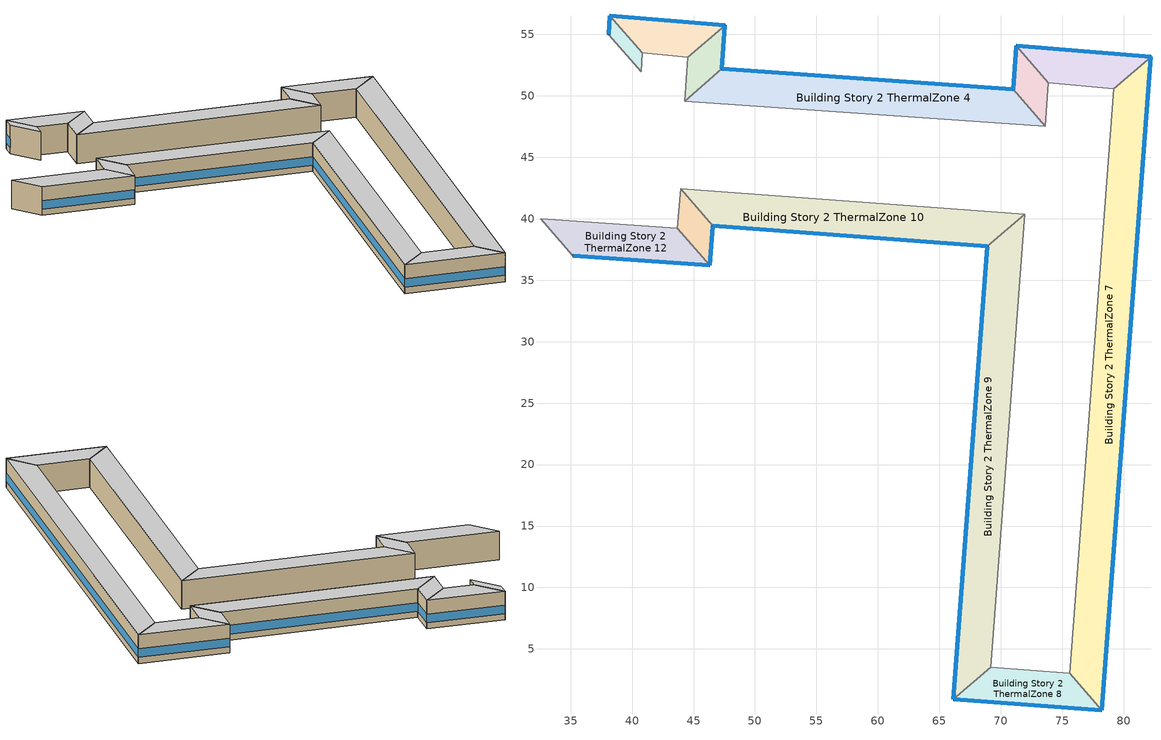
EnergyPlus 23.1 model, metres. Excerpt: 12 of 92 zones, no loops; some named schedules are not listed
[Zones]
Building Story 2 ThermalZone 1
 floor adiabatic (Typical Interior Floor): 38.1,54.97 38.18,56.53 40.81,53.51 40.75,51.97 z3.6
 wall outside (Typical Insulated Steel Framed Exterior Wall R-12.99): 38.18,56.53 38.1,54.97 z3.6:7.2
 wall adiabatic (Typical Interior Wall): 38.1,54.97 40.75,51.97 40.81,53.51 38.18,56.53 z3.6:7.2
 window (U 0.55 SHGC 0.25): 38.18,56.5 38.1,55 z4.36:5.48
 ceiling adiabatic (Typical Interior Ceiling): 40.75,51.97 40.81,53.51 38.18,56.53 38.1,54.97 z7.2
Building Story 2 ThermalZone 10
 floor adiabatic (Typical Interior Floor): 68.92,37.76 46.56,39.43 43.95,42.46 71.95,40.37 z3.6
 wall outside (Typical Insulated Steel Framed Exterior Wall R-12.99): 46.56,39.43 68.92,37.76 z3.6:7.2
 wall adiabatic (Typical Interior Wall): 68.92,37.76 71.95,40.37 43.95,42.46 46.56,39.43 z3.6:7.2
 window (U 0.55 SHGC 0.25): 46.58,39.42 68.89,37.76 z4.36:5.44
 ceiling adiabatic (Typical Interior Ceiling): 71.95,40.37 43.95,42.46 46.56,39.43 68.92,37.76 z7.2
Building Story 2 ThermalZone 11
 floor adiabatic (Typical Interior Floor): 46.56,39.43 46.31,36.21 43.69,39.23 43.95,42.46 z3.6
 wall outside (Typical Insulated Steel Framed Exterior Wall R-12.99): 46.31,36.21 46.56,39.43 z3.6:7.2
 wall adiabatic (Typical Interior Wall): 46.56,39.43 43.95,42.46 43.69,39.23 46.31,36.21 z3.6:7.2
 window (U 0.55 SHGC 0.25): 46.31,36.23 46.56,39.4 z4.36:5.46
 ceiling adiabatic (Typical Interior Ceiling): 43.95,42.46 43.69,39.23 46.31,36.21 46.56,39.43 z7.2
Building Story 2 ThermalZone 12
 floor adiabatic (Typical Interior Floor): 46.31,36.21 35.17,36.98 32.55,40 43.69,39.23 z3.6
 wall outside (Typical Insulated Steel Framed Exterior Wall R-12.99): 35.17,36.98 46.31,36.21 z3.6:7.2
 wall adiabatic (Typical Interior Wall): 46.31,36.21 43.69,39.23 32.55,40 35.17,36.98 z3.6:7.2
 window (U 0.55 SHGC 0.25): 35.2,36.98 46.28,36.21 z4.36:5.45
 ceiling adiabatic (Typical Interior Ceiling): 43.69,39.23 32.55,40 35.17,36.98 46.31,36.21 z7.2
Building Story 2 ThermalZone 2
 floor adiabatic (Typical Interior Floor): 38.18,56.53 47.56,55.75 44.53,53.15 40.81,53.51 z3.6
 wall outside (Typical Insulated Steel Framed Exterior Wall R-12.99): 47.56,55.75 38.18,56.53 z3.6:7.2
 wall adiabatic (Typical Interior Wall): 38.18,56.53 40.81,53.51 44.53,53.15 47.56,55.75 z3.6:7.2
 window (U 0.55 SHGC 0.25): 47.54,55.75 38.21,56.53 z4.36:5.45
 ceiling adiabatic (Typical Interior Ceiling): 40.81,53.51 44.53,53.15 47.56,55.75 38.18,56.53 z7.2
Building Story 2 ThermalZone 3
 floor adiabatic (Typical Interior Floor): 47.56,55.75 47.31,52.2 44.29,49.58 44.53,53.15 z3.6
 wall outside (Typical Insulated Steel Framed Exterior Wall R-12.99): 47.31,52.2 47.56,55.75 z3.6:7.2
 wall adiabatic (Typical Interior Wall): 47.56,55.75 44.53,53.15 44.29,49.58 47.31,52.2 z3.6:7.2
 window (U 0.55 SHGC 0.25): 47.31,52.22 47.56,55.73 z4.36:5.46
 ceiling adiabatic (Typical Interior Ceiling): 44.53,53.15 44.29,49.58 47.31,52.2 47.56,55.75 z7.2
Building Story 2 ThermalZone 4
 floor adiabatic (Typical Interior Floor): 47.31,52.2 71.01,50.53 73.63,47.51 44.29,49.58 z3.6
 wall outside (Typical Insulated Steel Framed Exterior Wall R-12.99): 71.01,50.53 47.31,52.2 z3.6:7.2
 wall adiabatic (Typical Interior Wall): 47.31,52.2 44.29,49.58 73.63,47.51 71.01,50.53 z3.6:7.2
 window (U 0.55 SHGC 0.25): 70.98,50.53 47.34,52.2 z4.36:5.44
 ceiling adiabatic (Typical Interior Ceiling): 44.29,49.58 73.63,47.51 71.01,50.53 47.31,52.2 z7.2
Building Story 2 ThermalZone 5
 floor adiabatic (Typical Interior Floor): 71.01,50.53 71.26,54.09 73.87,51.05 73.63,47.51 z3.6
 wall outside (Typical Insulated Steel Framed Exterior Wall R-12.99): 71.26,54.09 71.01,50.53 z3.6:7.2
 wall adiabatic (Typical Interior Wall): 71.01,50.53 73.63,47.51 73.87,51.05 71.26,54.09 z3.6:7.2
 window (U 0.55 SHGC 0.25): 71.26,54.06 71.01,50.56 z4.36:5.46
 ceiling adiabatic (Typical Interior Ceiling): 73.63,47.51 73.87,51.05 71.26,54.09 71.01,50.53 z7.2
Building Story 2 ThermalZone 6
 floor adiabatic (Typical Interior Floor): 71.26,54.09 82.23,53.2 79.19,50.6 73.87,51.05 z3.6
 wall outside (Typical Insulated Steel Framed Exterior Wall R-12.99): 82.23,53.2 71.26,54.09 z3.6:7.2
 wall adiabatic (Typical Interior Wall): 71.26,54.09 73.87,51.05 79.19,50.6 82.23,53.2 z3.6:7.2
 window (U 0.55 SHGC 0.25): 82.2,53.2 71.29,54.08 z4.36:5.45
 ceiling adiabatic (Typical Interior Ceiling): 73.87,51.05 79.19,50.6 82.23,53.2 71.26,54.09 z7.2
Building Story 2 ThermalZone 7
 floor adiabatic (Typical Interior Floor): 82.23,53.2 78.21,0 75.6,3.03 79.19,50.6 z3.6
 wall outside (Typical Insulated Steel Framed Exterior Wall R-12.99): 78.21,0 82.23,53.2 z3.6:7.2
 wall adiabatic (Typical Interior Wall): 82.23,53.2 79.19,50.6 75.6,3.03 78.21,0 z3.6:7.2
 window (U 0.55 SHGC 0.25): 78.21,0.03 82.23,53.17 z4.36:5.44
 ceiling adiabatic (Typical Interior Ceiling): 79.19,50.6 75.6,3.03 78.21,0 82.23,53.2 z7.2
Building Story 2 ThermalZone 8
 floor adiabatic (Typical Interior Floor): 78.21,0 66.15,0.89 69.18,3.5 75.6,3.03 z3.6
 wall outside (Typical Insulated Steel Framed Exterior Wall R-12.99): 66.15,0.89 78.21,0 z3.6:7.2
 wall adiabatic (Typical Interior Wall): 78.21,0 75.6,3.03 69.18,3.5 66.15,0.89 z3.6:7.2
 window (U 0.55 SHGC 0.25): 66.18,0.89 78.19,0 z4.36:5.45
 ceiling adiabatic (Typical Interior Ceiling): 75.6,3.03 69.18,3.5 66.15,0.89 78.21,0 z7.2
Building Story 2 ThermalZone 9
 floor adiabatic (Typical Interior Floor): 66.15,0.89 68.92,37.76 71.95,40.37 69.18,3.5 z3.6
 wall outside (Typical Insulated Steel Framed Exterior Wall R-12.99): 68.92,37.76 66.15,0.89 z3.6:7.2
 wall adiabatic (Typical Interior Wall): 66.15,0.89 69.18,3.5 71.95,40.37 68.92,37.76 z3.6:7.2
 window (U 0.55 SHGC 0.25): 68.91,37.74 66.15,0.91 z4.36:5.44
 ceiling adiabatic (Typical Interior Ceiling): 69.18,3.5 71.95,40.37 68.92,37.76 66.15,0.89 z7.2
[Building]
bld_15: Terrain=City
[Site:Location]
Jack Northrop Fld H_CA_USA: Latitude {deg}=41.3115; Longitude {deg}=-105.582; Time Zone {hr}=-8; Elevation {m}=21
[Site:GroundTemperature:FCfactorMethod]
18.8, 14.3, 13.6, 13.2, 13.3, 12.6, 15.3, 15.6, 17.7, 19.4, 19.7, 18.5
[Site:WaterMainsTemperature]
Calculation Method=Correlation; Annual Average Outdoor Air Temperature {C}=8.96667; Maximum Difference In Monthly Average Outdoor Air Temperatures {deltaC}=26.2
[SizingPeriod:DesignDay] Day of Month=21; Dry-Bulb Temperature Range Modifier Type=DefaultMultipliers; Humidity Condition Type=Wetbulb; Barometric Pressure {Pa}=98769; Rain Indicator=No; Snow Indicator=No; Daylight Saving Time Indicator=No; Begin Environment Reset Mode=FullResetAtBeginEnvironment
Name | Month | Day Type | Maximum Dry-Bulb Temperature {C} | Daily Dry-Bulb Temperature Range {deltaC} | Wetbulb or DewPoint at Maximum Dry-Bulb {C} | Wind Speed {m/s} | Wind Direction {deg} | Solar Model Indicator | ASHRAE Clear Sky Optical Depth for Beam Irradiance (taub) | ASHRAE Clear Sky Optical Depth for Diffuse Irradiance (taud) | Sky Clearness
Buffalo Niagara Intl Ap Ann Clg .4% Condns DB=>MWB 1 | 7 | SummerDesignDay | 30.3 | 9.3 | 21.8 | 5.7 | 240 | ASHRAETau | 0.462 | 2.001
Buffalo Niagara Intl Ap Ann Clg .4% Condns WB=>MDB 1 | 7 | SummerDesignDay | 27.8 | 9.3 | 23.8 | 5.7 | 240 | ASHRAETau | 0.462 | 2.001
Buffalo Niagara Intl Ap Ann Htg 99.6% Condns DB 1 | 1 | WinterDesignDay | -16.3 | 0 | -16.3 | 5.1 | 270 | ASHRAEClearSky |  |  | 0
[Material] Thermal Absorptance=0.9; Solar Absorptance=0.7
Name | Roughness | Thickness {m} | Conductivity {W/m-K} | Density {kg/m3} | Specific Heat {J/kg-K} | Visible Absorptance
100mm Normalweight concrete floor | MediumRough | 0.1016 | 2.31045 | 2322 | 832.557 | 0.7
25mm Stucco | Smooth | 0.0254 | 0.72 | 1856 | 840 | 0.7
5/8 in. Gypsum Board | MediumSmooth | 0.0159 | 0.16 | 800 | 1090 | 0.7
G01 13mm gypsum board | Smooth | 0.0127 | 0.160031 | 800.001 | 1090.73 | 0.5
Std Wood 6inch 1; Std Wood 6inch 2 | MediumSmooth | 0.15 | 0.12 | 540 | 1210 | 0.7
[Material:NoMass] Roughness=Smooth; Thermal Absorptance=0.9; Solar Absorptance=0.7
Name | Thermal Resistance {m2-K/W} | Visible Absorptance
CP02 CARPET PAD | 0.21648 | 0.8
Typical Insulation R-10.81 | 1.90342 | 0.7
[WindowMaterial:Gas]
Gap_1_W_0_0032: Gas Type=Air; Thickness {m}=0.0032
[WindowMaterial:Glazing] Optical Data Type=SpectralAverage; Infrared Transmittance at Normal Incidence=0; Back Side Infrared Hemispherical Emissivity=0.84; Conductivity {W/m-K}=1; Dirt Correction Factor for Solar and Visible Transmittance=1; Solar Diffusing=No
Name | Thickness {m} | Solar Transmittance at Normal Incidence | Front Side Solar Reflectance at Normal Incidence | Back Side Solar Reflectance at Normal Incidence | Visible Transmittance at Normal Incidence | Front Side Visible Reflectance at Normal Incidence | Back Side Visible Reflectance at Normal Incidence | Front Side Infrared Hemispherical Emissivity
Glass_2022F_LayerAvg | 0.0039 | 0.355897 | 0.394095 | 0.265645 | 0.677694 | 0.042734 | 0.05547 | 0.046
Glass_2175_LayerAvg | 0.0086 | 0.167758 | 0.217606 | 0.437978 | 0.416044 | 0.078729 | 0.10654 | 0.84
[Construction]
InteriorFurnishings 1: Std Wood 6inch 1
InteriorFurnishings 2: Std Wood 6inch 2
Typical Insulated Steel Framed Exterior Wall R-12.99: 25mm Stucco, 5/8 in. Gypsum Board, Typical Insulation R-10.81, 5/8 in. Gypsum Board
Typical Interior Ceiling: CP02 CARPET PAD, 100mm Normalweight concrete floor
Typical Interior Floor: 100mm Normalweight concrete floor, CP02 CARPET PAD
Typical Interior Wall: G01 13mm gypsum board, G01 13mm gypsum board
U 0.55 SHGC 0.25: Glass_2175_LayerAvg, Gap_1_W_0_0032, Glass_2022F_LayerAvg
[Zone] Multiplier=1; Part of Total Floor Area=Yes
Building Story 2 ThermalZone 1; Building Story 2 ThermalZone 10; Building Story 2 ThermalZone 11; Building Story 2 ThermalZone 12; Building Story 2 ThermalZone 2; Building Story 2 ThermalZone 3; Building Story 2 ThermalZone 4; Building Story 2 ThermalZone 5; Building Story 2 ThermalZone 6; Building Story 2 ThermalZone 7; Building Story 2 ThermalZone 8; Building Story 2 ThermalZone 9
[Space] Space Type=Story Mid Blended Space Type
Name | Zone
Building Story 2 Space 1 | Building Story 2 ThermalZone 1
Building Story 2 Space 10 | Building Story 2 ThermalZone 10
Building Story 2 Space 11 | Building Story 2 ThermalZone 11
Building Story 2 Space 12 | Building Story 2 ThermalZone 12
Building Story 2 Space 2 | Building Story 2 ThermalZone 2
Building Story 2 Space 3 | Building Story 2 ThermalZone 3
Building Story 2 Space 4 | Building Story 2 ThermalZone 4
Building Story 2 Space 5 | Building Story 2 ThermalZone 5
Building Story 2 Space 6 | Building Story 2 ThermalZone 6
Building Story 2 Space 7 | Building Story 2 ThermalZone 7
Building Story 2 Space 8 | Building Story 2 ThermalZone 8
Building Story 2 Space 9 | Building Story 2 ThermalZone 9
[SpaceList]
Story Mid Blended Space Type: Building Story 2 Space 6, Building Story 2 Space 14, Building Story 2 Space 5, Building Story 2 Space 7, Building Story 2 Space 17, Building Story 2 Space, Building Story 2 Space 3, Building Story 2 Space 22, Building Story 2 Space 1, Building Story 2 Space 15, Building Story 2 Space 2, Building Story 2 Space 18, Building Story 2 Space 4, Building Story 2 Space 21, Building Story 2 Space 19, Building Story 2 Space 16, Building Story 2 Space 12, Building Story 2 Space 13, Building Story 2 Space 11, Building Story 2 Space 20, Building Story 2 Space 8, Building Story 2 Space 10, Building Story 2 Space 9
[InternalMass]
Name | Construction | Zone or ZoneList | Space or SpaceList | Surface Area {m2}
Building Story 2 Space 6 SecondarySchool Classroom A  - Story Mid Mass; Building Story 2 Space 6 SecondarySchool Classroom C  - Story Mid Mass | InteriorFurnishings 1 | Building Story 2 ThermalZone 6 | Building Story 2 Space 6 | 9.84668
Building Story 2 Space 5 SecondarySchool Classroom A  - Story Mid Mass; Building Story 2 Space 5 SecondarySchool Classroom C  - Story Mid Mass | InteriorFurnishings 1 | Building Story 2 ThermalZone 5 | Building Story 2 Space 5 | 4.26852
Building Story 2 Space 7 SecondarySchool Classroom A  - Story Mid Mass; Building Story 2 Space 7 SecondarySchool Classroom C  - Story Mid Mass | InteriorFurnishings 1 | Building Story 2 ThermalZone 7 | Building Story 2 Space 7 | 61.0531
Building Story 2 Space 3 SecondarySchool Classroom A  - Story Mid Mass; Building Story 2 Space 3 SecondarySchool Classroom C  - Story Mid Mass | InteriorFurnishings 1 | Building Story 2 ThermalZone 3 | Building Story 2 Space 3 | 4.33123
Building Story 2 Space 1 SecondarySchool Classroom A  - Story Mid Mass; Building Story 2 Space 1 SecondarySchool Classroom C  - Story Mid Mass | InteriorFurnishings 1 | Building Story 2 ThermalZone 1 | Building Story 2 Space 1 | 1.83754
Building Story 2 Space 2 SecondarySchool Classroom A  - Story Mid Mass; Building Story 2 Space 2 SecondarySchool Classroom C  - Story Mid Mass | InteriorFurnishings 1 | Building Story 2 ThermalZone 2 | Building Story 2 Space 2 | 7.89117
Building Story 2 Space 4 SecondarySchool Classroom A  - Story Mid Mass; Building Story 2 Space 4 SecondarySchool Classroom C  - Story Mid Mass | InteriorFurnishings 1 | Building Story 2 ThermalZone 4 | Building Story 2 Space 4 | 32.0652
Building Story 2 Space 12 SecondarySchool Classroom A  - Story Mid Mass; Building Story 2 Space 12 SecondarySchool Classroom C  - Story Mid Mass | InteriorFurnishings 1 | Building Story 2 ThermalZone 12 | Building Story 2 Space 12 | 13.5104
Building Story 2 Space 11 SecondarySchool Classroom A  - Story Mid Mass; Building Story 2 Space 11 SecondarySchool Classroom C  - Story Mid Mass | InteriorFurnishings 1 | Building Story 2 ThermalZone 11 | Building Story 2 Space 11 | 3.9158
Building Story 2 Space 8 SecondarySchool Classroom A  - Story Mid Mass; Building Story 2 Space 8 SecondarySchool Classroom C  - Story Mid Mass | InteriorFurnishings 1 | Building Story 2 ThermalZone 8 | Building Story 2 Space 8 | 11.1743
Building Story 2 Space 10 SecondarySchool Classroom A  - Story Mid Mass; Building Story 2 Space 10 SecondarySchool Classroom C  - Story Mid Mass | InteriorFurnishings 1 | Building Story 2 ThermalZone 10 | Building Story 2 Space 10 | 30.474
Building Story 2 Space 9 SecondarySchool Classroom A  - Story Mid Mass; Building Story 2 Space 9 SecondarySchool Classroom C  - Story Mid Mass | InteriorFurnishings 1 | Building Story 2 ThermalZone 9 | Building Story 2 Space 9 | 44.5779
Building Story 2 Space 6 SecondarySchool Classroom A end_a - Story Mid Mass; Building Story 2 Space 6 SecondarySchool Classroom C end_a - Story Mid Mass | InteriorFurnishings 1 | Building Story 2 ThermalZone 6 | Building Story 2 Space 6 | 1.01871
Building Story 2 Space 5 SecondarySchool Classroom A end_a - Story Mid Mass; Building Story 2 Space 5 SecondarySchool Classroom C end_a - Story Mid Mass | InteriorFurnishings 1 | Building Story 2 ThermalZone 5 | Building Story 2 Space 5 | 0.44161
Building Story 2 Space 7 SecondarySchool Classroom A end_a - Story Mid Mass; Building Story 2 Space 7 SecondarySchool Classroom C end_a - Story Mid Mass | InteriorFurnishings 1 | Building Story 2 ThermalZone 7 | Building Story 2 Space 7 | 6.31638
Building Story 2 Space 3 SecondarySchool Classroom A end_a - Story Mid Mass; Building Story 2 Space 3 SecondarySchool Classroom C end_a - Story Mid Mass | InteriorFurnishings 1 | Building Story 2 ThermalZone 3 | Building Story 2 Space 3 | 0.448097
Building Story 2 Space 1 SecondarySchool Classroom A end_a - Story Mid Mass; Building Story 2 Space 1 SecondarySchool Classroom C end_a - Story Mid Mass | InteriorFurnishings 1 | Building Story 2 ThermalZone 1 | Building Story 2 Space 1 | 0.190107
Building Story 2 Space 2 SecondarySchool Classroom A end_a - Story Mid Mass; Building Story 2 Space 2 SecondarySchool Classroom C end_a - Story Mid Mass | InteriorFurnishings 1 | Building Story 2 ThermalZone 2 | Building Story 2 Space 2 | 0.816398
Building Story 2 Space 4 SecondarySchool Classroom A end_a - Story Mid Mass; Building Story 2 Space 4 SecondarySchool Classroom C end_a - Story Mid Mass | InteriorFurnishings 1 | Building Story 2 ThermalZone 4 | Building Story 2 Space 4 | 3.31738
Building Story 2 Space 12 SecondarySchool Classroom A end_a - Story Mid Mass; Building Story 2 Space 12 SecondarySchool Classroom C end_a - Story Mid Mass | InteriorFurnishings 1 | Building Story 2 ThermalZone 12 | Building Story 2 Space 12 | 1.39774
Building Story 2 Space 11 SecondarySchool Classroom A end_a - Story Mid Mass; Building Story 2 Space 11 SecondarySchool Classroom C end_a - Story Mid Mass | InteriorFurnishings 1 | Building Story 2 ThermalZone 11 | Building Story 2 Space 11 | 0.405118
Building Story 2 Space 8 SecondarySchool Classroom A end_a - Story Mid Mass; Building Story 2 Space 8 SecondarySchool Classroom C end_a - Story Mid Mass | InteriorFurnishings 1 | Building Story 2 ThermalZone 8 | Building Story 2 Space 8 | 1.15606
Building Story 2 Space 10 SecondarySchool Classroom A end_a - Story Mid Mass; Building Story 2 Space 10 SecondarySchool Classroom C end_a - Story Mid Mass | InteriorFurnishings 1 | Building Story 2 ThermalZone 10 | Building Story 2 Space 10 | 3.15275
Building Story 2 Space 9 SecondarySchool Classroom A end_a - Story Mid Mass; Building Story 2 Space 9 SecondarySchool Classroom C end_a - Story Mid Mass | InteriorFurnishings 1 | Building Story 2 ThermalZone 9 | Building Story 2 Space 9 | 4.61191
Building Story 2 Space 6 SecondarySchool Corridor B  - Story Mid Mass | InteriorFurnishings 1 | Building Story 2 ThermalZone 6 | Building Story 2 Space 6 | 13.8844
Building Story 2 Space 5 SecondarySchool Corridor B  - Story Mid Mass | InteriorFurnishings 1 | Building Story 2 ThermalZone 5 | Building Story 2 Space 5 | 6.01888
Building Story 2 Space 7 SecondarySchool Corridor B  - Story Mid Mass | InteriorFurnishings 1 | Building Story 2 ThermalZone 7 | Building Story 2 Space 7 | 86.0887
Building Story 2 Space 3 SecondarySchool Corridor B  - Story Mid Mass | InteriorFurnishings 1 | Building Story 2 ThermalZone 3 | Building Story 2 Space 3 | 6.10731
Building Story 2 Space 1 SecondarySchool Corridor B  - Story Mid Mass | InteriorFurnishings 1 | Building Story 2 ThermalZone 1 | Building Story 2 Space 1 | 2.59105
Building Story 2 Space 2 SecondarySchool Corridor B  - Story Mid Mass | InteriorFurnishings 1 | Building Story 2 ThermalZone 2 | Building Story 2 Space 2 | 11.127
Building Story 2 Space 4 SecondarySchool Corridor B  - Story Mid Mass | InteriorFurnishings 1 | Building Story 2 ThermalZone 4 | Building Story 2 Space 4 | 45.2139
Building Story 2 Space 12 SecondarySchool Corridor B  - Story Mid Mass | InteriorFurnishings 1 | Building Story 2 ThermalZone 12 | Building Story 2 Space 12 | 19.0505
Building Story 2 Space 11 SecondarySchool Corridor B  - Story Mid Mass | InteriorFurnishings 1 | Building Story 2 ThermalZone 11 | Building Story 2 Space 11 | 5.52153
Building Story 2 Space 8 SecondarySchool Corridor B  - Story Mid Mass | InteriorFurnishings 1 | Building Story 2 ThermalZone 8 | Building Story 2 Space 8 | 15.7564
Building Story 2 Space 10 SecondarySchool Corridor B  - Story Mid Mass | InteriorFurnishings 1 | Building Story 2 ThermalZone 10 | Building Story 2 Space 10 | 42.9702
Building Story 2 Space 9 SecondarySchool Corridor B  - Story Mid Mass | InteriorFurnishings 1 | Building Story 2 ThermalZone 9 | Building Story 2 Space 9 | 62.8576
Building Story 2 Space 6 SecondarySchool Corridor B end_a - Story Mid Mass | InteriorFurnishings 1 | Building Story 2 ThermalZone 6 | Building Story 2 Space 6 | 1.43645
Building Story 2 Space 5 SecondarySchool Corridor B end_a - Story Mid Mass | InteriorFurnishings 1 | Building Story 2 ThermalZone 5 | Building Story 2 Space 5 | 0.622697
Building Story 2 Space 7 SecondarySchool Corridor B end_a - Story Mid Mass | InteriorFurnishings 1 | Building Story 2 ThermalZone 7 | Building Story 2 Space 7 | 8.9065
Building Story 2 Space 3 SecondarySchool Corridor B end_a - Story Mid Mass | InteriorFurnishings 1 | Building Story 2 ThermalZone 3 | Building Story 2 Space 3 | 0.631845
Building Story 2 Space 1 SecondarySchool Corridor B end_a - Story Mid Mass | InteriorFurnishings 1 | Building Story 2 ThermalZone 1 | Building Story 2 Space 1 | 0.268063
Building Story 2 Space 2 SecondarySchool Corridor B end_a - Story Mid Mass | InteriorFurnishings 1 | Building Story 2 ThermalZone 2 | Building Story 2 Space 2 | 1.15117
Building Story 2 Space 4 SecondarySchool Corridor B end_a - Story Mid Mass | InteriorFurnishings 1 | Building Story 2 ThermalZone 4 | Building Story 2 Space 4 | 4.67771
Building Story 2 Space 12 SecondarySchool Corridor B end_a - Story Mid Mass | InteriorFurnishings 1 | Building Story 2 ThermalZone 12 | Building Story 2 Space 12 | 1.97091
Building Story 2 Space 11 SecondarySchool Corridor B end_a - Story Mid Mass | InteriorFurnishings 1 | Building Story 2 ThermalZone 11 | Building Story 2 Space 11 | 0.571242
Building Story 2 Space 8 SecondarySchool Corridor B end_a - Story Mid Mass | InteriorFurnishings 1 | Building Story 2 ThermalZone 8 | Building Story 2 Space 8 | 1.63012
Building Story 2 Space 10 SecondarySchool Corridor B end_a - Story Mid Mass | InteriorFurnishings 1 | Building Story 2 ThermalZone 10 | Building Story 2 Space 10 | 4.44558
Building Story 2 Space 9 SecondarySchool Corridor B end_a - Story Mid Mass | InteriorFurnishings 1 | Building Story 2 ThermalZone 9 | Building Story 2 Space 9 | 6.50308
Building Story 2 Space 6 SecondarySchool Gym A  - Story Mid Mass; Building Story 2 Space 6 SecondarySchool Gym C  - Story Mid Mass | InteriorFurnishings 1 | Building Story 2 ThermalZone 6 | Building Story 2 Space 6 | 0.638097
Building Story 2 Space 5 SecondarySchool Gym A  - Story Mid Mass; Building Story 2 Space 5 SecondarySchool Gym C  - Story Mid Mass | InteriorFurnishings 1 | Building Story 2 ThermalZone 5 | Building Story 2 Space 5 | 0.276614
Building Story 2 Space 7 SecondarySchool Gym A  - Story Mid Mass; Building Story 2 Space 7 SecondarySchool Gym C  - Story Mid Mass | InteriorFurnishings 1 | Building Story 2 ThermalZone 7 | Building Story 2 Space 7 | 3.95644
Building Story 2 Space 3 SecondarySchool Gym A  - Story Mid Mass; Building Story 2 Space 3 SecondarySchool Gym C  - Story Mid Mass | InteriorFurnishings 1 | Building Story 2 ThermalZone 3 | Building Story 2 Space 3 | 0.280678
Building Story 2 Space 1 SecondarySchool Gym A  - Story Mid Mass; Building Story 2 Space 1 SecondarySchool Gym C  - Story Mid Mass | InteriorFurnishings 1 | Building Story 2 ThermalZone 1 | Building Story 2 Space 1 | 0.119079
Building Story 2 Space 2 SecondarySchool Gym A  - Story Mid Mass; Building Story 2 Space 2 SecondarySchool Gym C  - Story Mid Mass | InteriorFurnishings 1 | Building Story 2 ThermalZone 2 | Building Story 2 Space 2 | 0.511373
Building Story 2 Space 4 SecondarySchool Gym A  - Story Mid Mass; Building Story 2 Space 4 SecondarySchool Gym C  - Story Mid Mass | InteriorFurnishings 1 | Building Story 2 ThermalZone 4 | Building Story 2 Space 4 | 2.07793
Building Story 2 Space 12 SecondarySchool Gym A  - Story Mid Mass; Building Story 2 Space 12 SecondarySchool Gym C  - Story Mid Mass | InteriorFurnishings 1 | Building Story 2 ThermalZone 12 | Building Story 2 Space 12 | 0.875515
Building Story 2 Space 11 SecondarySchool Gym A  - Story Mid Mass; Building Story 2 Space 11 SecondarySchool Gym C  - Story Mid Mass | InteriorFurnishings 1 | Building Story 2 ThermalZone 11 | Building Story 2 Space 11 | 0.253757
Building Story 2 Space 8 SecondarySchool Gym A  - Story Mid Mass; Building Story 2 Space 8 SecondarySchool Gym C  - Story Mid Mass | InteriorFurnishings 1 | Building Story 2 ThermalZone 8 | Building Story 2 Space 8 | 0.724129
Building Story 2 Space 10 SecondarySchool Gym A  - Story Mid Mass; Building Story 2 Space 10 SecondarySchool Gym C  - Story Mid Mass | InteriorFurnishings 1 | Building Story 2 ThermalZone 10 | Building Story 2 Space 10 | 1.97481
Building Story 2 Space 9 SecondarySchool Gym A  - Story Mid Mass; Building Story 2 Space 9 SecondarySchool Gym C  - Story Mid Mass | InteriorFurnishings 1 | Building Story 2 ThermalZone 9 | Building Story 2 Space 9 | 2.88879
Building Story 2 Space 6 SecondarySchool Gym A end_b - Story Mid Mass; Building Story 2 Space 6 SecondarySchool Gym C end_b - Story Mid Mass | InteriorFurnishings 1 | Building Story 2 ThermalZone 6 | Building Story 2 Space 6 | 0.391974
Building Story 2 Space 5 SecondarySchool Gym A end_b - Story Mid Mass; Building Story 2 Space 5 SecondarySchool Gym C end_b - Story Mid Mass | InteriorFurnishings 1 | Building Story 2 ThermalZone 5 | Building Story 2 Space 5 | 0.16992
Building Story 2 Space 7 SecondarySchool Gym A end_b - Story Mid Mass; Building Story 2 Space 7 SecondarySchool Gym C end_b - Story Mid Mass | InteriorFurnishings 1 | Building Story 2 ThermalZone 7 | Building Story 2 Space 7 | 2.43039
Building Story 2 Space 3 SecondarySchool Gym A end_b - Story Mid Mass; Building Story 2 Space 3 SecondarySchool Gym C end_b - Story Mid Mass | InteriorFurnishings 1 | Building Story 2 ThermalZone 3 | Building Story 2 Space 3 | 0.172417
Building Story 2 Space 1 SecondarySchool Gym A end_b - Story Mid Mass; Building Story 2 Space 1 SecondarySchool Gym C end_b - Story Mid Mass | InteriorFurnishings 1 | Building Story 2 ThermalZone 1 | Building Story 2 Space 1 | 0.0731485
Building Story 2 Space 2 SecondarySchool Gym A end_b - Story Mid Mass; Building Story 2 Space 2 SecondarySchool Gym C end_b - Story Mid Mass | InteriorFurnishings 1 | Building Story 2 ThermalZone 2 | Building Story 2 Space 2 | 0.314129
Building Story 2 Space 4 SecondarySchool Gym A end_b - Story Mid Mass; Building Story 2 Space 4 SecondarySchool Gym C end_b - Story Mid Mass | InteriorFurnishings 1 | Building Story 2 ThermalZone 4 | Building Story 2 Space 4 | 1.27644
Building Story 2 Space 12 SecondarySchool Gym A end_b - Story Mid Mass; Building Story 2 Space 12 SecondarySchool Gym C end_b - Story Mid Mass | InteriorFurnishings 1 | Building Story 2 ThermalZone 12 | Building Story 2 Space 12 | 0.537817
Building Story 2 Space 11 SecondarySchool Gym A end_b - Story Mid Mass; Building Story 2 Space 11 SecondarySchool Gym C end_b - Story Mid Mass | InteriorFurnishings 1 | Building Story 2 ThermalZone 11 | Building Story 2 Space 11 | 0.155879
Building Story 2 Space 8 SecondarySchool Gym A end_b - Story Mid Mass; Building Story 2 Space 8 SecondarySchool Gym C end_b - Story Mid Mass | InteriorFurnishings 1 | Building Story 2 ThermalZone 8 | Building Story 2 Space 8 | 0.444822
Building Story 2 Space 10 SecondarySchool Gym A end_b - Story Mid Mass; Building Story 2 Space 10 SecondarySchool Gym C end_b - Story Mid Mass | InteriorFurnishings 1 | Building Story 2 ThermalZone 10 | Building Story 2 Space 10 | 1.2131
Building Story 2 Space 9 SecondarySchool Gym A end_b - Story Mid Mass; Building Story 2 Space 9 SecondarySchool Gym C end_b - Story Mid Mass | InteriorFurnishings 1 | Building Story 2 ThermalZone 9 | Building Story 2 Space 9 | 1.77455
Building Story 2 Space 6 SecondarySchool Gym B  - Story Mid Mass | InteriorFurnishings 1 | Building Story 2 ThermalZone 6 | Building Story 2 Space 6 | 4.37893
Building Story 2 Space 5 SecondarySchool Gym B  - Story Mid Mass | InteriorFurnishings 1 | Building Story 2 ThermalZone 5 | Building Story 2 Space 5 | 1.89826
Building Story 2 Space 7 SecondarySchool Gym B  - Story Mid Mass | InteriorFurnishings 1 | Building Story 2 ThermalZone 7 | Building Story 2 Space 7 | 27.151
Building Story 2 Space 3 SecondarySchool Gym B  - Story Mid Mass | InteriorFurnishings 1 | Building Story 2 ThermalZone 3 | Building Story 2 Space 3 | 1.92615
Building Story 2 Space 1 SecondarySchool Gym B  - Story Mid Mass | InteriorFurnishings 1 | Building Story 2 ThermalZone 1 | Building Story 2 Space 1 | 0.817177
Building Story 2 Space 2 SecondarySchool Gym B  - Story Mid Mass | InteriorFurnishings 1 | Building Story 2 ThermalZone 2 | Building Story 2 Space 2 | 3.50929
Building Story 2 Space 4 SecondarySchool Gym B  - Story Mid Mass | InteriorFurnishings 1 | Building Story 2 ThermalZone 4 | Building Story 2 Space 4 | 14.2598
Building Story 2 Space 12 SecondarySchool Gym B  - Story Mid Mass | InteriorFurnishings 1 | Building Story 2 ThermalZone 12 | Building Story 2 Space 12 | 6.00821
Building Story 2 Space 11 SecondarySchool Gym B  - Story Mid Mass | InteriorFurnishings 1 | Building Story 2 ThermalZone 11 | Building Story 2 Space 11 | 1.7414
Building Story 2 Space 8 SecondarySchool Gym B  - Story Mid Mass | InteriorFurnishings 1 | Building Story 2 ThermalZone 8 | Building Story 2 Space 8 | 4.96933
Building Story 2 Space 10 SecondarySchool Gym B  - Story Mid Mass | InteriorFurnishings 1 | Building Story 2 ThermalZone 10 | Building Story 2 Space 10 | 13.5521
Building Story 2 Space 9 SecondarySchool Gym B  - Story Mid Mass | InteriorFurnishings 1 | Building Story 2 ThermalZone 9 | Building Story 2 Space 9 | 19.8243
Building Story 2 Space 6 SecondarySchool Gym B end_b - Story Mid Mass | InteriorFurnishings 1 | Building Story 2 ThermalZone 6 | Building Story 2 Space 6 | 2.68992
Building Story 2 Space 5 SecondarySchool Gym B end_b - Story Mid Mass | InteriorFurnishings 1 | Building Story 2 ThermalZone 5 | Building Story 2 Space 5 | 1.16608
Building Story 2 Space 7 SecondarySchool Gym B end_b - Story Mid Mass | InteriorFurnishings 1 | Building Story 2 ThermalZone 7 | Building Story 2 Space 7 | 16.6785
Building Story 2 Space 3 SecondarySchool Gym B end_b - Story Mid Mass | InteriorFurnishings 1 | Building Story 2 ThermalZone 3 | Building Story 2 Space 3 | 1.18321
Building Story 2 Space 1 SecondarySchool Gym B end_b - Story Mid Mass | InteriorFurnishings 1 | Building Story 2 ThermalZone 1 | Building Story 2 Space 1 | 0.501981
Building Story 2 Space 2 SecondarySchool Gym B end_b - Story Mid Mass | InteriorFurnishings 1 | Building Story 2 ThermalZone 2 | Building Story 2 Space 2 | 2.15571
Building Story 2 Space 4 SecondarySchool Gym B end_b - Story Mid Mass | InteriorFurnishings 1 | Building Story 2 ThermalZone 4 | Building Story 2 Space 4 | 8.75957
Building Story 2 Space 12 SecondarySchool Gym B end_b - Story Mid Mass | InteriorFurnishings 1 | Building Story 2 ThermalZone 12 | Building Story 2 Space 12 | 3.69076
Building Story 2 Space 11 SecondarySchool Gym B end_b - Story Mid Mass | InteriorFurnishings 1 | Building Story 2 ThermalZone 11 | Building Story 2 Space 11 | 1.06972
Building Story 2 Space 8 SecondarySchool Gym B end_b - Story Mid Mass | InteriorFurnishings 1 | Building Story 2 ThermalZone 8 | Building Story 2 Space 8 | 3.05259
Building Story 2 Space 10 SecondarySchool Gym B end_b - Story Mid Mass | InteriorFurnishings 1 | Building Story 2 ThermalZone 10 | Building Story 2 Space 10 | 8.32489
Building Story 2 Space 9 SecondarySchool Gym B end_b - Story Mid Mass | InteriorFurnishings 1 | Building Story 2 ThermalZone 9 | Building Story 2 Space 9 | 12.1778
Building Story 2 Space 1 Mass | InteriorFurnishings 2 | Building Story 2 ThermalZone 1 | Building Story 2 Space 1 | 8.61803
Building Story 2 Space 10 Mass | InteriorFurnishings 2 | Building Story 2 ThermalZone 10 | Building Story 2 Space 10 | 142.922
Building Story 2 Space 11 Mass | InteriorFurnishings 2 | Building Story 2 ThermalZone 11 | Building Story 2 Space 11 | 18.365
Building Story 2 Space 12 Mass | InteriorFurnishings 2 | Building Story 2 ThermalZone 12 | Building Story 2 Space 12 | 63.3632
Building Story 2 Space 2 Mass | InteriorFurnishings 2 | Building Story 2 ThermalZone 2 | Building Story 2 Space 2 | 37.0093
Building Story 2 Space 3 Mass | InteriorFurnishings 2 | Building Story 2 ThermalZone 3 | Building Story 2 Space 3 | 20.3134
Building Story 2 Space 4 Mass | InteriorFurnishings 2 | Building Story 2 ThermalZone 4 | Building Story 2 Space 4 | 150.385
Building Story 2 Space 5 Mass | InteriorFurnishings 2 | Building Story 2 ThermalZone 5 | Building Story 2 Space 5 | 20.0193
Building Story 2 Space 6 Mass | InteriorFurnishings 2 | Building Story 2 ThermalZone 6 | Building Story 2 Space 6 | 46.1807
Building Story 2 Space 7 Mass | InteriorFurnishings 2 | Building Story 2 ThermalZone 7 | Building Story 2 Space 7 | 286.337
Building Story 2 Space 8 Mass | InteriorFurnishings 2 | Building Story 2 ThermalZone 8 | Building Story 2 Space 8 | 52.407
Building Story 2 Space 9 Mass | InteriorFurnishings 2 | Building Story 2 ThermalZone 9 | Building Story 2 Space 9 | 209.069
[Lights] Zone or ZoneList or Space or SpaceList=Story Mid Blended Space Type; Design Level Calculation Method=Watts/Area; Return Air Fraction=0; Fraction Radiant=0.37; Fraction Visible=0.2; Fraction Replaceable=1
Name | Schedule | Watts per Zone Floor Area {W/m2}
SecondarySchool Classroom Lights 1 | SchoolSecondary BLDG_LIGHT_CLASSROOM_SCH_2013 | 6.28069
SecondarySchool Corridor Lights 1 | SchoolSecondary BLDG_LIGHT_CORRIDOR_SCH_2013 | 2.35688
SecondarySchool Gym Lights 2 | SchoolSecondary BLDG_LIGHT_GYM_SCH_2013 | 1.53202
[People] Zone or ZoneList or Space or SpaceList=Story Mid Blended Space Type; Number of People Calculation Method=People/Area; Fraction Radiant=0.3; Activity Level Schedule=SchoolSecondary ACTIVITY_SCH; Enable ASHRAE 55 Comfort Warnings=Yes; Mean Radiant Temperature Calculation Type=ZoneAveraged; Work Efficiency Schedule=Work Efficiency Schedule; Clothing Insulation Schedule=Clothing Schedule; Air Velocity Schedule=Air Velocity Schedule; Thermal Comfort Model 1 Type=Fanger
Name | Number of People Schedule | People per Floor Area {person/m2}
SecondarySchool Classroom People 1 | SchoolSecondary BLDG_OCC_SCH | 0.177277
SecondarySchool Gym People 2 | SchoolSecondary BLDG_OCC_SCH_Gym | 0.0638343
[ElectricEquipment] Zone or ZoneList or Space or SpaceList=Story Mid Blended Space Type; Schedule=SchoolSecondary BLDG_EQUIP_SCH_2013; Design Level Calculation Method=Watts/Area; Fraction Latent=0; Fraction Radiant=0.5; Fraction Lost=0
Name | Watts per Zone Floor Area {W/m2}
SecondarySchool Classroom Elec Equip 1 | 4.70545
SecondarySchool Corridor Elec Equip 1 | 1.32128
SecondarySchool Gym Elec Equip 2 | 0.978793
[ZoneInfiltration:DesignFlowRate] Zone or ZoneList or Space or SpaceList=Story Mid Blended Space Type; Schedule=Always On Discrete; Design Flow Rate Calculation Method=Flow/ExteriorArea; Constant Term Coefficient=0; Temperature Term Coefficient=0; Velocity Term Coefficient=0.224; Velocity Squared Term Coefficient=0
Name | Flow Rate per Exterior Surface Area {m3/s-m2}
SecondarySchool Classroom A  - Story Mid Infiltration; SecondarySchool Classroom C  - Story Mid Infiltration | 0.00012424
SecondarySchool Classroom A end_a - Story Mid Infiltration; SecondarySchool Classroom C end_a - Story Mid Infiltration | 4.6259e-05
SecondarySchool Corridor B end_a - Story Mid Infiltration | 4.71038e-05
SecondarySchool Gym A  - Story Mid Infiltration; SecondarySchool Gym C  - Story Mid Infiltration | 2.09244e-05
SecondarySchool Gym A end_b - Story Mid Infiltration; SecondarySchool Gym C end_b - Story Mid Infiltration | 2.57071e-05
SecondarySchool Gym B end_b - Story Mid Infiltration | 8.82075e-05
[Daylighting:Controls] Lighting Control Type=Stepped; Minimum Input Power Fraction for Continuous or ContinuousOff Dimming Control=0.3; Minimum Light Output Fraction for Continuous or ContinuousOff Dimming Control=0.2; Number of Stepped Control Steps=3; Probability Lighting will be Reset When Needed in Manual Stepped Control=1; Glare Calculation Azimuth Angle of View Direction Clockwise from Zone y-Axis {deg}=-0; Maximum Allowable Discomfort Glare Index=22; Illuminance Setpoint at Reference Point 1 {lux}=215
Name | Zone or Space | Glare Calculation Daylighting Reference Point | Daylighting Reference Point 1 | Fraction of Lights Controlled by Reference Point 1 | Daylighting Reference Point 2 | Fraction of Lights Controlled by Reference Point 2 | Illuminance Setpoint at Reference Point 2 {lux}
Building Story 2 ThermalZone 10 DaylightingControls | Building Story 2 ThermalZone 10 | Building Story 2 Space 10 Daylt Sensor 1 | Building Story 2 Space 10 Daylt Sensor 1 | 0.614 | Building Story 2 Space 10 Daylt Sensor 2 | 0.334 | 215
Building Story 2 ThermalZone 12 DaylightingControls | Building Story 2 ThermalZone 12 | Building Story 2 Space 12 Daylt Sensor 1 | Building Story 2 Space 12 Daylt Sensor 1 | 0.637 | Building Story 2 Space 12 Daylt Sensor 2 | 0.304 | 215
Building Story 2 ThermalZone 4 DaylightingControls | Building Story 2 ThermalZone 4 | Building Story 2 Space 4 Daylt Sensor 1 | Building Story 2 Space 4 Daylt Sensor 1 | 0.616 | Building Story 2 Space 4 Daylt Sensor 2 | 0.334 | 215
Building Story 2 ThermalZone 6 DaylightingControls | Building Story 2 ThermalZone 6 | Building Story 2 Space 6 Daylt Sensor 1 | Building Story 2 Space 6 Daylt Sensor 1 | 0.732
Building Story 2 ThermalZone 7 DaylightingControls | Building Story 2 ThermalZone 7 | Building Story 2 Space 7 Daylt Sensor 1 | Building Story 2 Space 7 Daylt Sensor 1 | 0.663 | Building Story 2 Space 7 Daylt Sensor 2 | 0.336 | 215
Building Story 2 ThermalZone 8 DaylightingControls | Building Story 2 ThermalZone 8 | Building Story 2 Space 8 Daylt Sensor 1 | Building Story 2 Space 8 Daylt Sensor 1 | 0.722
Building Story 2 ThermalZone 9 DaylightingControls | Building Story 2 ThermalZone 9 | Building Story 2 Space 9 Daylt Sensor 1 | Building Story 2 Space 9 Daylt Sensor 1 | 0.648 | Building Story 2 Space 9 Daylt Sensor 2 | 0.334 | 215
[Exterior:Lights] Control Option=AstronomicalClock
Name | Schedule | Design Level {W}
Building Facades | Schedule Ruleset 1 | 997.03
Main Entries | Schedule Ruleset 2 | 254.482
Other Doors | Schedule Ruleset 2 | 566.222
Parking Areas and Drives | Schedule Ruleset 2 | 10127.6
[Schedule:Week:Daily]
SchoolSecondary BLDG_LIGHT_GYM_SCH_2013 Week Rule - Jan4-Jun27: SchoolSecondary BLDG_LIGHT_GYM_SCH_2013 Wknd Day, SchoolSecondary BLDG_LIGHT_GYM_SCH_2013 Wkdy Day, SchoolSecondary BLDG_LIGHT_GYM_SCH_2013 Wkdy Day, SchoolSecondary BLDG_LIGHT_GYM_SCH_2013 Wkdy Day, SchoolSecondary BLDG_LIGHT_GYM_SCH_2013 Wkdy Day, SchoolSecondary BLDG_LIGHT_GYM_SCH_2013 Wkdy Day, SchoolSecondary BLDG_LIGHT_GYM_SCH_2013 Wknd Day, SchoolSecondary BLDG_LIGHT_GYM_SCH_2013 Default, SchoolSecondary BLDG_LIGHT_GYM_SCH_2013 Summer Design Day, SchoolSecondary BLDG_LIGHT_GYM_SCH_2013 Winter Design Day, SchoolSecondary BLDG_LIGHT_GYM_SCH_2013 Default, SchoolSecondary BLDG_LIGHT_GYM_SCH_2013 Default
SchoolSecondary BLDG_LIGHT_GYM_SCH_2013 Week Rule - Jun28-Jul4: SchoolSecondary BLDG_LIGHT_GYM_SCH_2013 Wknd Day, SchoolSecondary BLDG_LIGHT_GYM_SCH_2013 Wkdy Day, SchoolSecondary BLDG_LIGHT_GYM_SCH_2013 Wkdy Day, SchoolSecondary BLDG_LIGHT_GYM_SCH_2013 Wkdy Day 1, SchoolSecondary BLDG_LIGHT_GYM_SCH_2013 Wkdy Day 1, SchoolSecondary BLDG_LIGHT_GYM_SCH_2013 Wkdy Day 1, SchoolSecondary BLDG_LIGHT_GYM_SCH_2013 Wknd Day 1, SchoolSecondary BLDG_LIGHT_GYM_SCH_2013 Default, SchoolSecondary BLDG_LIGHT_GYM_SCH_2013 Summer Design Day, SchoolSecondary BLDG_LIGHT_GYM_SCH_2013 Winter Design Day, SchoolSecondary BLDG_LIGHT_GYM_SCH_2013 Default, SchoolSecondary BLDG_LIGHT_GYM_SCH_2013 Default
SchoolSecondary BLDG_LIGHT_GYM_SCH_2013 Week Rule - Jul5-Aug29: SchoolSecondary BLDG_LIGHT_GYM_SCH_2013 Wknd Day 1, SchoolSecondary BLDG_LIGHT_GYM_SCH_2013 Wkdy Day 1, SchoolSecondary BLDG_LIGHT_GYM_SCH_2013 Wkdy Day 1, SchoolSecondary BLDG_LIGHT_GYM_SCH_2013 Wkdy Day 1, SchoolSecondary BLDG_LIGHT_GYM_SCH_2013 Wkdy Day 1, SchoolSecondary BLDG_LIGHT_GYM_SCH_2013 Wkdy Day 1, SchoolSecondary BLDG_LIGHT_GYM_SCH_2013 Wknd Day 1, SchoolSecondary BLDG_LIGHT_GYM_SCH_2013 Default, SchoolSecondary BLDG_LIGHT_GYM_SCH_2013 Summer Design Day, SchoolSecondary BLDG_LIGHT_GYM_SCH_2013 Winter Design Day, SchoolSecondary BLDG_LIGHT_GYM_SCH_2013 Default, SchoolSecondary BLDG_LIGHT_GYM_SCH_2013 Default
SchoolSecondary BLDG_LIGHT_GYM_SCH_2013 Week Rule - Aug30-Sep5: SchoolSecondary BLDG_LIGHT_GYM_SCH_2013 Wknd Day 1, SchoolSecondary BLDG_LIGHT_GYM_SCH_2013 Wkdy Day 1, SchoolSecondary BLDG_LIGHT_GYM_SCH_2013 Wkdy Day 2, SchoolSecondary BLDG_LIGHT_GYM_SCH_2013 Wkdy Day 2, SchoolSecondary BLDG_LIGHT_GYM_SCH_2013 Wkdy Day 2, SchoolSecondary BLDG_LIGHT_GYM_SCH_2013 Wkdy Day 2, SchoolSecondary BLDG_LIGHT_GYM_SCH_2013 Default, SchoolSecondary BLDG_LIGHT_GYM_SCH_2013 Default, SchoolSecondary BLDG_LIGHT_GYM_SCH_2013 Summer Design Day, SchoolSecondary BLDG_LIGHT_GYM_SCH_2013 Winter Design Day, SchoolSecondary BLDG_LIGHT_GYM_SCH_2013 Default, SchoolSecondary BLDG_LIGHT_GYM_SCH_2013 Default
SchoolSecondary BLDG_LIGHT_GYM_SCH_2013 Week Rule - Sep6-Dec31: SchoolSecondary BLDG_LIGHT_GYM_SCH_2013 Default, SchoolSecondary BLDG_LIGHT_GYM_SCH_2013 Wkdy Day 2, SchoolSecondary BLDG_LIGHT_GYM_SCH_2013 Wkdy Day 2, SchoolSecondary BLDG_LIGHT_GYM_SCH_2013 Wkdy Day 2, SchoolSecondary BLDG_LIGHT_GYM_SCH_2013 Wkdy Day 2, SchoolSecondary BLDG_LIGHT_GYM_SCH_2013 Wkdy Day 2, SchoolSecondary BLDG_LIGHT_GYM_SCH_2013 Default, SchoolSecondary BLDG_LIGHT_GYM_SCH_2013 Default, SchoolSecondary BLDG_LIGHT_GYM_SCH_2013 Summer Design Day, SchoolSecondary BLDG_LIGHT_GYM_SCH_2013 Winter Design Day, SchoolSecondary BLDG_LIGHT_GYM_SCH_2013 Default, SchoolSecondary BLDG_LIGHT_GYM_SCH_2013 Default
SchoolSecondary ACTIVITY_SCH Week Rule - Jan1-Dec31: SchoolSecondary ACTIVITY_SCH Default, SchoolSecondary ACTIVITY_SCH Default, SchoolSecondary ACTIVITY_SCH Default, SchoolSecondary ACTIVITY_SCH Default, SchoolSecondary ACTIVITY_SCH Default, SchoolSecondary ACTIVITY_SCH Default, SchoolSecondary ACTIVITY_SCH Default, SchoolSecondary ACTIVITY_SCH Default, SchoolSecondary ACTIVITY_SCH Summer Design Day, SchoolSecondary ACTIVITY_SCH Winter Design Day, SchoolSecondary ACTIVITY_SCH Default, SchoolSecondary ACTIVITY_SCH Default
Work Efficiency Schedule Week Rule - Jan1-Dec31: Work Efficiency Schedule Default, Work Efficiency Schedule Default, Work Efficiency Schedule Default, Work Efficiency Schedule Default, Work Efficiency Schedule Default, Work Efficiency Schedule Default, Work Efficiency Schedule Default, Work Efficiency Schedule Default, Work Efficiency Schedule Default, Work Efficiency Schedule Default, Work Efficiency Schedule Default, Work Efficiency Schedule Default
Clothing Schedule Week Rule - Jan1-Dec31: Clothing Schedule Default Winter Clothes, Clothing Schedule Default Winter Clothes, Clothing Schedule Default Winter Clothes, Clothing Schedule Default Winter Clothes, Clothing Schedule Default Winter Clothes, Clothing Schedule Default Winter Clothes, Clothing Schedule Default Winter Clothes, Clothing Schedule Default Winter Clothes, Clothing Schedule Default Winter Clothes, Clothing Schedule Default Winter Clothes, Clothing Schedule Default Winter Clothes, Clothing Schedule Default Winter Clothes
Air Velocity Schedule Week Rule - Jan1-Dec31: Air Velocity Schedule Default, Air Velocity Schedule Default, Air Velocity Schedule Default, Air Velocity Schedule Default, Air Velocity Schedule Default, Air Velocity Schedule Default, Air Velocity Schedule Default, Air Velocity Schedule Default, Air Velocity Schedule Default, Air Velocity Schedule Default, Air Velocity Schedule Default, Air Velocity Schedule Default
SchoolSecondary BLDG_OCC_SCH_Gym Week Rule - Jan1-Jan3: SchoolSecondary BLDG_OCC_SCH_Gym Wkdy|SmrDsn Day, SchoolSecondary BLDG_OCC_SCH_Gym Wkdy|SmrDsn Day, SchoolSecondary BLDG_OCC_SCH_Gym Wkdy|SmrDsn Day, SchoolSecondary BLDG_OCC_SCH_Gym Wkdy|SmrDsn Day, SchoolSecondary BLDG_OCC_SCH_Gym Wkdy|SmrDsn Day, SchoolSecondary BLDG_OCC_SCH_Gym Wkdy|SmrDsn Day, SchoolSecondary BLDG_OCC_SCH_Gym Wknd Day, SchoolSecondary BLDG_OCC_SCH_Gym Default, SchoolSecondary BLDG_OCC_SCH_Gym Summer Design Day, SchoolSecondary BLDG_OCC_SCH_Gym Winter Design Day, SchoolSecondary BLDG_OCC_SCH_Gym Default, SchoolSecondary BLDG_OCC_SCH_Gym Default
SchoolSecondary BLDG_OCC_SCH_Gym Week Rule - Jan4-Jun27: SchoolSecondary BLDG_OCC_SCH_Gym Wknd Day, SchoolSecondary BLDG_OCC_SCH_Gym Wkdy|SmrDsn Day, SchoolSecondary BLDG_OCC_SCH_Gym Wkdy|SmrDsn Day, SchoolSecondary BLDG_OCC_SCH_Gym Wkdy|SmrDsn Day, SchoolSecondary BLDG_OCC_SCH_Gym Wkdy|SmrDsn Day, SchoolSecondary BLDG_OCC_SCH_Gym Wkdy|SmrDsn Day, SchoolSecondary BLDG_OCC_SCH_Gym Wknd Day, SchoolSecondary BLDG_OCC_SCH_Gym Default, SchoolSecondary BLDG_OCC_SCH_Gym Summer Design Day, SchoolSecondary BLDG_OCC_SCH_Gym Winter Design Day, SchoolSecondary BLDG_OCC_SCH_Gym Default, SchoolSecondary BLDG_OCC_SCH_Gym Default
SchoolSecondary BLDG_OCC_SCH_Gym Week Rule - Jun28-Jul4: SchoolSecondary BLDG_OCC_SCH_Gym Wknd Day, SchoolSecondary BLDG_OCC_SCH_Gym Wkdy|SmrDsn Day, SchoolSecondary BLDG_OCC_SCH_Gym Wkdy|SmrDsn Day, SchoolSecondary BLDG_OCC_SCH_Gym Wkdy|SmrDsn Day 1, SchoolSecondary BLDG_OCC_SCH_Gym Wkdy|SmrDsn Day 1, SchoolSecondary BLDG_OCC_SCH_Gym Wkdy|SmrDsn Day 1, SchoolSecondary BLDG_OCC_SCH_Gym Wknd Day 1, SchoolSecondary BLDG_OCC_SCH_Gym Default, SchoolSecondary BLDG_OCC_SCH_Gym Summer Design Day, SchoolSecondary BLDG_OCC_SCH_Gym Winter Design Day, SchoolSecondary BLDG_OCC_SCH_Gym Default, SchoolSecondary BLDG_OCC_SCH_Gym Default
SchoolSecondary BLDG_OCC_SCH_Gym Week Rule - Jul5-Aug29: SchoolSecondary BLDG_OCC_SCH_Gym Wknd Day 1, SchoolSecondary BLDG_OCC_SCH_Gym Wkdy|SmrDsn Day 1, SchoolSecondary BLDG_OCC_SCH_Gym Wkdy|SmrDsn Day 1, SchoolSecondary BLDG_OCC_SCH_Gym Wkdy|SmrDsn Day 1, SchoolSecondary BLDG_OCC_SCH_Gym Wkdy|SmrDsn Day 1, SchoolSecondary BLDG_OCC_SCH_Gym Wkdy|SmrDsn Day 1, SchoolSecondary BLDG_OCC_SCH_Gym Wknd Day 1, SchoolSecondary BLDG_OCC_SCH_Gym Default, SchoolSecondary BLDG_OCC_SCH_Gym Summer Design Day, SchoolSecondary BLDG_OCC_SCH_Gym Winter Design Day, SchoolSecondary BLDG_OCC_SCH_Gym Default, SchoolSecondary BLDG_OCC_SCH_Gym Default
SchoolSecondary BLDG_OCC_SCH_Gym Week Rule - Aug30-Sep5: SchoolSecondary BLDG_OCC_SCH_Gym Wknd Day 1, SchoolSecondary BLDG_OCC_SCH_Gym Wkdy|SmrDsn Day 1, SchoolSecondary BLDG_OCC_SCH_Gym Wkdy|SmrDsn Day 2, SchoolSecondary BLDG_OCC_SCH_Gym Wkdy|SmrDsn Day 2, SchoolSecondary BLDG_OCC_SCH_Gym Wkdy|SmrDsn Day 2, SchoolSecondary BLDG_OCC_SCH_Gym Wkdy|SmrDsn Day 2, SchoolSecondary BLDG_OCC_SCH_Gym Default, SchoolSecondary BLDG_OCC_SCH_Gym Default, SchoolSecondary BLDG_OCC_SCH_Gym Summer Design Day, SchoolSecondary BLDG_OCC_SCH_Gym Winter Design Day, SchoolSecondary BLDG_OCC_SCH_Gym Default, SchoolSecondary BLDG_OCC_SCH_Gym Default
SchoolSecondary BLDG_OCC_SCH_Gym Week Rule - Sep6-Dec31: SchoolSecondary BLDG_OCC_SCH_Gym Default, SchoolSecondary BLDG_OCC_SCH_Gym Wkdy|SmrDsn Day 2, SchoolSecondary BLDG_OCC_SCH_Gym Wkdy|SmrDsn Day 2, SchoolSecondary BLDG_OCC_SCH_Gym Wkdy|SmrDsn Day 2, SchoolSecondary BLDG_OCC_SCH_Gym Wkdy|SmrDsn Day 2, SchoolSecondary BLDG_OCC_SCH_Gym Wkdy|SmrDsn Day 2, SchoolSecondary BLDG_OCC_SCH_Gym Default, SchoolSecondary BLDG_OCC_SCH_Gym Default, SchoolSecondary BLDG_OCC_SCH_Gym Summer Design Day, SchoolSecondary BLDG_OCC_SCH_Gym Winter Design Day, SchoolSecondary BLDG_OCC_SCH_Gym Default, SchoolSecondary BLDG_OCC_SCH_Gym Default
SchoolSecondary BLDG_OCC_SCH Week Rule - Jan1-Jan3: SchoolSecondary BLDG_OCC_SCH Wkdy|SmrDsn Day, SchoolSecondary BLDG_OCC_SCH Wkdy|SmrDsn Day, SchoolSecondary BLDG_OCC_SCH Wkdy|SmrDsn Day, SchoolSecondary BLDG_OCC_SCH Wkdy|SmrDsn Day, SchoolSecondary BLDG_OCC_SCH Wkdy|SmrDsn Day, SchoolSecondary BLDG_OCC_SCH Wkdy|SmrDsn Day, SchoolSecondary BLDG_OCC_SCH Wknd Day, SchoolSecondary BLDG_OCC_SCH Default, SchoolSecondary BLDG_OCC_SCH Summer Design Day, SchoolSecondary BLDG_OCC_SCH Winter Design Day, SchoolSecondary BLDG_OCC_SCH Default, SchoolSecondary BLDG_OCC_SCH Default
SchoolSecondary BLDG_OCC_SCH Week Rule - Jan4-Jun13: SchoolSecondary BLDG_OCC_SCH Wknd Day, SchoolSecondary BLDG_OCC_SCH Wkdy|SmrDsn Day, SchoolSecondary BLDG_OCC_SCH Wkdy|SmrDsn Day, SchoolSecondary BLDG_OCC_SCH Wkdy|SmrDsn Day, SchoolSecondary BLDG_OCC_SCH Wkdy|SmrDsn Day, SchoolSecondary BLDG_OCC_SCH Wkdy|SmrDsn Day, SchoolSecondary BLDG_OCC_SCH Wknd Day, SchoolSecondary BLDG_OCC_SCH Default, SchoolSecondary BLDG_OCC_SCH Summer Design Day, SchoolSecondary BLDG_OCC_SCH Winter Design Day, SchoolSecondary BLDG_OCC_SCH Default, SchoolSecondary BLDG_OCC_SCH Default
SchoolSecondary BLDG_OCC_SCH Week Rule - Jun14-Jun20: SchoolSecondary BLDG_OCC_SCH Wknd Day, SchoolSecondary BLDG_OCC_SCH Wkdy|SmrDsn Day, SchoolSecondary BLDG_OCC_SCH Wkdy|SmrDsn Day 1, SchoolSecondary BLDG_OCC_SCH Wkdy|SmrDsn Day 1, SchoolSecondary BLDG_OCC_SCH Wkdy|SmrDsn Day 1, SchoolSecondary BLDG_OCC_SCH Wkdy|SmrDsn Day 1, SchoolSecondary BLDG_OCC_SCH Wknd Day 1, SchoolSecondary BLDG_OCC_SCH Default, SchoolSecondary BLDG_OCC_SCH Summer Design Day, SchoolSecondary BLDG_OCC_SCH Winter Design Day, SchoolSecondary BLDG_OCC_SCH Default, SchoolSecondary BLDG_OCC_SCH Default
SchoolSecondary BLDG_OCC_SCH Week Rule - Jun21-Sep12: SchoolSecondary BLDG_OCC_SCH Wknd Day 1, SchoolSecondary BLDG_OCC_SCH Wkdy|SmrDsn Day 1, SchoolSecondary BLDG_OCC_SCH Wkdy|SmrDsn Day 1, SchoolSecondary BLDG_OCC_SCH Wkdy|SmrDsn Day 1, SchoolSecondary BLDG_OCC_SCH Wkdy|SmrDsn Day 1, SchoolSecondary BLDG_OCC_SCH Wkdy|SmrDsn Day 1, SchoolSecondary BLDG_OCC_SCH Wknd Day 1, SchoolSecondary BLDG_OCC_SCH Default, SchoolSecondary BLDG_OCC_SCH Summer Design Day, SchoolSecondary BLDG_OCC_SCH Winter Design Day, SchoolSecondary BLDG_OCC_SCH Default, SchoolSecondary BLDG_OCC_SCH Default
SchoolSecondary BLDG_OCC_SCH Week Rule - Sep13-Sep19: SchoolSecondary BLDG_OCC_SCH Wknd Day 1, SchoolSecondary BLDG_OCC_SCH Wkdy|SmrDsn Day 1, SchoolSecondary BLDG_OCC_SCH Wkdy|SmrDsn Day 1, SchoolSecondary BLDG_OCC_SCH Wkdy|SmrDsn Day 2, SchoolSecondary BLDG_OCC_SCH Wkdy|SmrDsn Day 2, SchoolSecondary BLDG_OCC_SCH Wkdy|SmrDsn Day 2, SchoolSecondary BLDG_OCC_SCH Default, SchoolSecondary BLDG_OCC_SCH Default, SchoolSecondary BLDG_OCC_SCH Summer Design Day, SchoolSecondary BLDG_OCC_SCH Winter Design Day, SchoolSecondary BLDG_OCC_SCH Default, SchoolSecondary BLDG_OCC_SCH Default
SchoolSecondary BLDG_OCC_SCH Week Rule - Sep20-Dec31: SchoolSecondary BLDG_OCC_SCH Default, SchoolSecondary BLDG_OCC_SCH Wkdy|SmrDsn Day 2, SchoolSecondary BLDG_OCC_SCH Wkdy|SmrDsn Day 2, SchoolSecondary BLDG_OCC_SCH Wkdy|SmrDsn Day 2, SchoolSecondary BLDG_OCC_SCH Wkdy|SmrDsn Day 2, SchoolSecondary BLDG_OCC_SCH Wkdy|SmrDsn Day 2, SchoolSecondary BLDG_OCC_SCH Default, SchoolSecondary BLDG_OCC_SCH Default, SchoolSecondary BLDG_OCC_SCH Summer Design Day, SchoolSecondary BLDG_OCC_SCH Winter Design Day, SchoolSecondary BLDG_OCC_SCH Default, SchoolSecondary BLDG_OCC_SCH Default
SchoolSecondary BLDG_EQUIP_SCH_2013 Week Rule - Jan1-Jan3: SchoolSecondary BLDG_EQUIP_SCH_2013 Wkdy Day, SchoolSecondary BLDG_EQUIP_SCH_2013 Wkdy Day, SchoolSecondary BLDG_EQUIP_SCH_2013 Wkdy Day, SchoolSecondary BLDG_EQUIP_SCH_2013 Wkdy Day, SchoolSecondary BLDG_EQUIP_SCH_2013 Wkdy Day, SchoolSecondary BLDG_EQUIP_SCH_2013 Wkdy Day, SchoolSecondary BLDG_EQUIP_SCH_2013 Default|Wknd Day, SchoolSecondary BLDG_EQUIP_SCH_2013 Default, SchoolSecondary BLDG_EQUIP_SCH_2013 Summer Design Day, SchoolSecondary BLDG_EQUIP_SCH_2013 Winter Design Day 2, SchoolSecondary BLDG_EQUIP_SCH_2013 Default, SchoolSecondary BLDG_EQUIP_SCH_2013 Default
